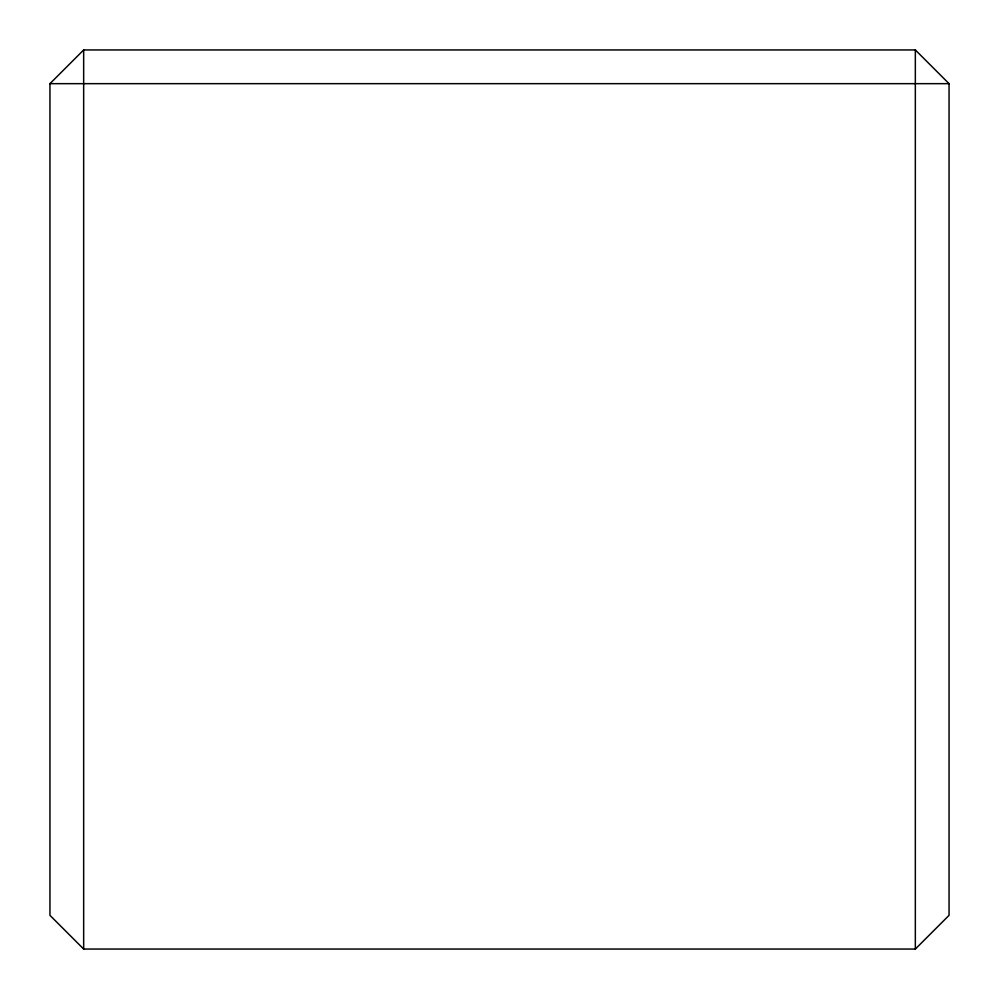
<?xml version="1.0" encoding="UTF-8"?>
<svg xmlns="http://www.w3.org/2000/svg" width="999" height="999" viewBox="0 0 999 999"><rect width="100%" height="100%" fill="white"/><g stroke="black" fill="none" stroke-linecap="round" stroke-linejoin="round"><path stroke-width="1.5" d="M49.95 83.666L83.666 49.95L915.334 49.95L949.05 83.666L949.05 915.334L915.334 949.05L83.666 949.05L49.95 915.334L49.95 83.666L949.05 83.666M915.334 49.95L915.334 949.05M83.666 49.95L83.666 949.05"/></g></svg>
